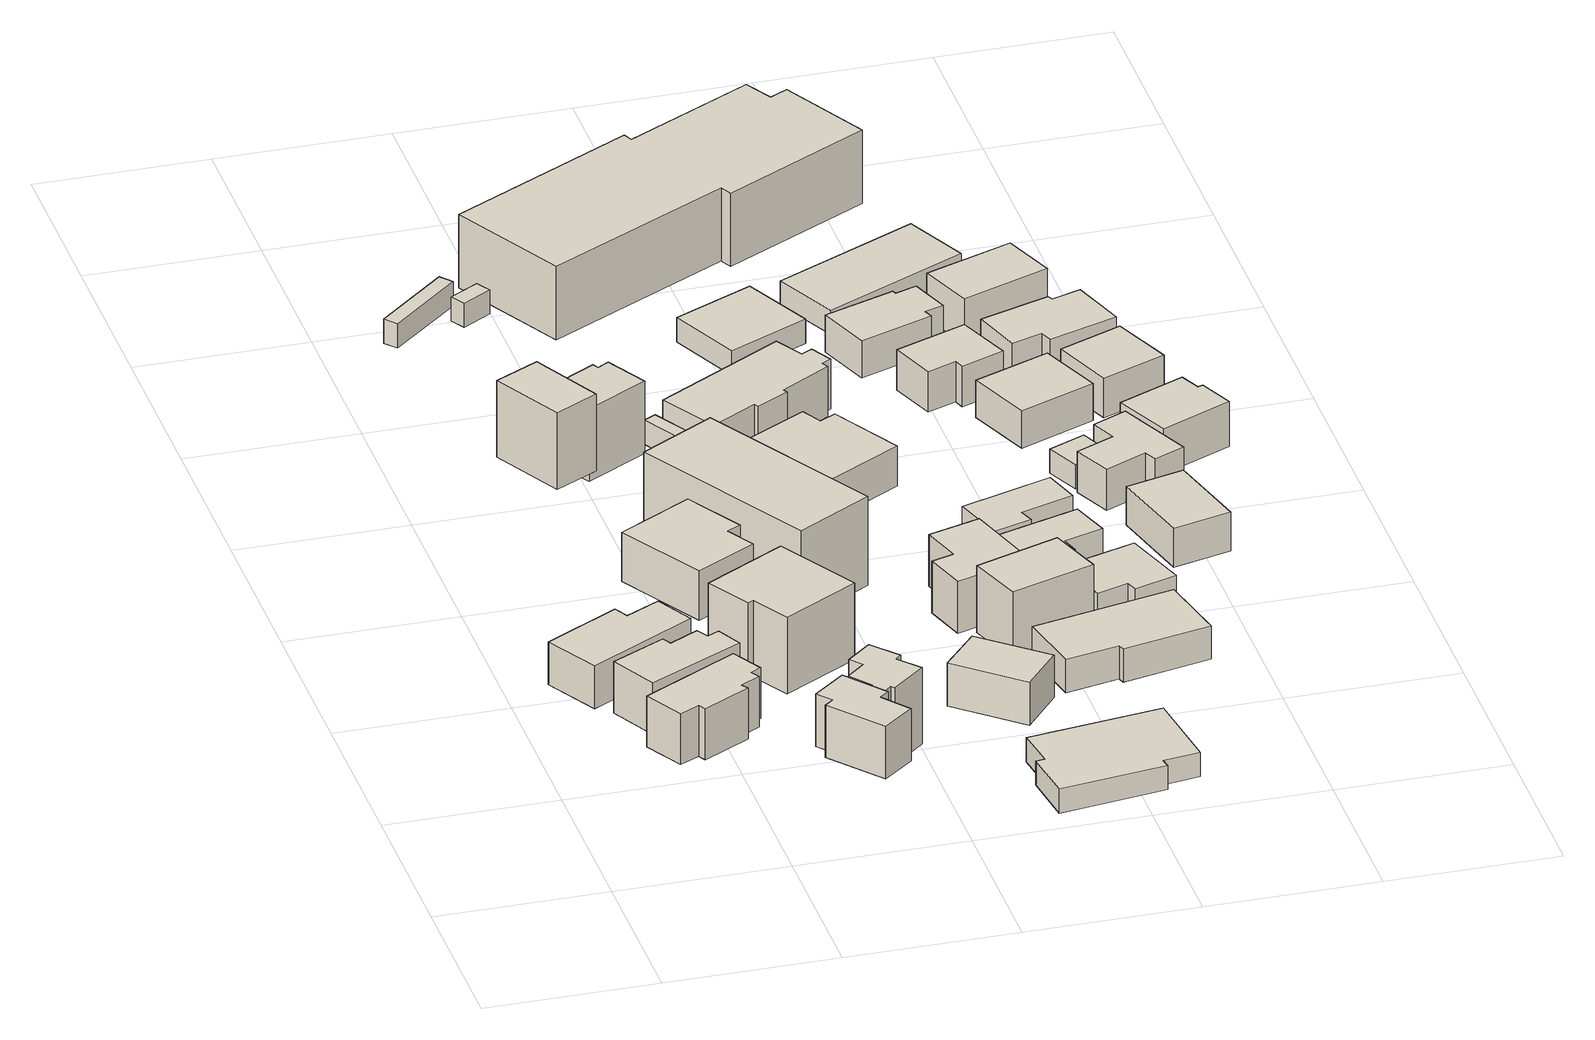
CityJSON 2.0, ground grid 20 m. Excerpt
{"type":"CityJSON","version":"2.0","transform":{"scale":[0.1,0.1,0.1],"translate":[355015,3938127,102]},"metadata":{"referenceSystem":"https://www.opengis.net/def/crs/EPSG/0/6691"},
"CityObjects":{
"building1":{"type":"Building","attributes":{"usage":"411","measuredHeight":6.4,"storeysAboveGround":2,"BuildingIDAttribute.prefecture":"14","BuildingIDAttribute.city":"14152","BuildingDetailAttribute.totalFloorArea":157.77,"BuildingDetailAttribute.buildingFootprintArea":78.88,"BuildingDetailAttribute.buildingStructureType":"601","BuildingDetailAttribute.buildingStructureOrgType":"1","BuildingDetailAttribute.orgUsage":"10","BuildingDetailAttribute.surveyYear":2015},"geometry":[{"type":"Solid","lod":"1","boundaries":[[[[0,1,2,3,4,5]],[[4,6,7,5]],[[3,8,6,4]],[[2,9,8,3]],[[1,10,9,2]],[[0,11,10,1]],[[5,7,11,0]],[[6,8,9,10,11,7]]]]}]},
"building2":{"type":"Building","attributes":{"usage":"411","measuredHeight":6.9,"storeysAboveGround":2,"BuildingIDAttribute.prefecture":"14","BuildingIDAttribute.city":"14152","BuildingDetailAttribute.totalFloorArea":137.6,"BuildingDetailAttribute.buildingFootprintArea":68.8,"BuildingDetailAttribute.buildingStructureType":"601","BuildingDetailAttribute.buildingStructureOrgType":"1","BuildingDetailAttribute.orgUsage":"10","BuildingDetailAttribute.surveyYear":2015},"geometry":[{"type":"Solid","lod":"1","boundaries":[[[[12,13,14,15,16,17,18,19,20,21]],[[20,22,23,21]],[[19,24,22,20]],[[18,25,24,19]],[[17,26,25,18]],[[16,27,26,17]],[[15,28,27,16]],[[14,29,28,15]],[[13,30,29,14]],[[12,31,30,13]],[[21,23,31,12]],[[22,24,25,26,27,28,29,30,31,23]]]]}]},
"building3":{"type":"Building","attributes":{"usage":"411","measuredHeight":7,"storeysAboveGround":2,"BuildingIDAttribute.prefecture":"14","BuildingIDAttribute.city":"14152","BuildingDetailAttribute.totalFloorArea":115.67,"BuildingDetailAttribute.buildingFootprintArea":57.84,"BuildingDetailAttribute.buildingStructureType":"601","BuildingDetailAttribute.buildingStructureOrgType":"1","BuildingDetailAttribute.orgUsage":"10","BuildingDetailAttribute.surveyYear":2015},"geometry":[{"type":"Solid","lod":"1","boundaries":[[[[32,33,34,35,36,37,38,39]],[[38,40,41,39]],[[37,42,40,38]],[[36,43,42,37]],[[35,44,43,36]],[[34,45,44,35]],[[33,46,45,34]],[[32,47,46,33]],[[39,41,47,32]],[[40,42,43,44,45,46,47,41]]]]}]},
"building4":{"type":"Building","attributes":{"usage":"411","measuredHeight":7.5,"storeysAboveGround":2,"BuildingIDAttribute.prefecture":"14","BuildingIDAttribute.city":"14152","BuildingDetailAttribute.totalFloorArea":89.31,"BuildingDetailAttribute.buildingFootprintArea":44.66,"BuildingDetailAttribute.buildingStructureType":"601","BuildingDetailAttribute.buildingStructureOrgType":"1","BuildingDetailAttribute.orgUsage":"10","BuildingDetailAttribute.surveyYear":2015,"BuildingLandSlideRiskAttribute.description":"1","BuildingLandSlideRiskAttribute.areaType":"1"},"geometry":[{"type":"Solid","lod":"1","boundaries":[[[[48,49,50,51,52,53,54,55]],[[54,56,57,55]],[[53,58,56,54]],[[52,59,58,53]],[[51,60,59,52]],[[50,61,60,51]],[[49,62,61,50]],[[48,63,62,49]],[[55,57,63,48]],[[56,58,59,60,61,62,63,57]]]]}]},
"building5":{"type":"Building","attributes":{"usage":"411","measuredHeight":7.1,"storeysAboveGround":2,"BuildingIDAttribute.prefecture":"14","BuildingIDAttribute.city":"14152","BuildingDetailAttribute.totalFloorArea":146.56,"BuildingDetailAttribute.buildingFootprintArea":73.28,"BuildingDetailAttribute.buildingStructureType":"601","BuildingDetailAttribute.buildingStructureOrgType":"1","BuildingDetailAttribute.orgUsage":"10","BuildingDetailAttribute.surveyYear":2015},"geometry":[{"type":"Solid","lod":"1","boundaries":[[[[64,65,66,67,68,69]],[[68,70,71,69]],[[67,72,70,68]],[[66,73,72,67]],[[65,74,73,66]],[[64,75,74,65]],[[69,71,75,64]],[[70,72,73,74,75,71]]]]}]},
"building6":{"type":"Building","attributes":{"usage":"411","measuredHeight":10.7,"storeysAboveGround":2,"BuildingIDAttribute.prefecture":"14","BuildingIDAttribute.city":"14152","BuildingDetailAttribute.totalFloorArea":181.22,"BuildingDetailAttribute.buildingFootprintArea":90.61,"BuildingDetailAttribute.buildingStructureType":"601","BuildingDetailAttribute.buildingStructureOrgType":"1","BuildingDetailAttribute.orgUsage":"10","BuildingDetailAttribute.surveyYear":2015,"BuildingLandSlideRiskAttribute.description":"1","BuildingLandSlideRiskAttribute.areaType":"1"},"geometry":[{"type":"Solid","lod":"1","boundaries":[[[[76,77,78,79,80,81]],[[80,82,83,81]],[[79,84,82,80]],[[78,85,84,79]],[[77,86,85,78]],[[76,87,86,77]],[[81,83,87,76]],[[82,84,85,86,87,83]]]]}]},
"building7":{"type":"Building","attributes":{"usage":"411","measuredHeight":10.4,"storeysAboveGround":2,"BuildingIDAttribute.prefecture":"14","BuildingIDAttribute.city":"14152","BuildingDetailAttribute.totalFloorArea":91.54,"BuildingDetailAttribute.buildingFootprintArea":45.77,"BuildingDetailAttribute.buildingStructureType":"601","BuildingDetailAttribute.buildingStructureOrgType":"1","BuildingDetailAttribute.orgUsage":"10","BuildingDetailAttribute.surveyYear":2015},"geometry":[{"type":"Solid","lod":"1","boundaries":[[[[88,89,90,91]],[[90,92,93,91]],[[89,94,92,90]],[[88,95,94,89]],[[91,93,95,88]],[[92,94,95,93]]]]}]},
"building8":{"type":"Building","attributes":{"usage":"411","measuredHeight":10.5,"storeysAboveGround":2,"BuildingIDAttribute.prefecture":"14","BuildingIDAttribute.city":"14152","BuildingDetailAttribute.totalFloorArea":73.63,"BuildingDetailAttribute.buildingFootprintArea":36.82,"BuildingDetailAttribute.buildingStructureType":"601","BuildingDetailAttribute.buildingStructureOrgType":"1","BuildingDetailAttribute.orgUsage":"10","BuildingDetailAttribute.surveyYear":2015,"BuildingLandSlideRiskAttribute.description":"1","BuildingLandSlideRiskAttribute.areaType":"1"},"geometry":[{"type":"Solid","lod":"1","boundaries":[[[[96,97,98,99,100,101,102,103,104,105,106,107]],[[106,108,109,107]],[[105,110,108,106]],[[104,111,110,105]],[[103,112,111,104]],[[102,113,112,103]],[[101,114,113,102]],[[100,115,114,101]],[[99,116,115,100]],[[98,117,116,99]],[[97,118,117,98]],[[96,119,118,97]],[[107,109,119,96]],[[108,110,111,112,113,114,115,116,117,118,119,109]]]]}]},
"building9":{"type":"Building","attributes":{"usage":"411","measuredHeight":10.2,"storeysAboveGround":2,"BuildingIDAttribute.prefecture":"14","BuildingIDAttribute.city":"14152","BuildingDetailAttribute.totalFloorArea":87.06,"BuildingDetailAttribute.buildingFootprintArea":43.53,"BuildingDetailAttribute.buildingStructureType":"601","BuildingDetailAttribute.buildingStructureOrgType":"1","BuildingDetailAttribute.orgUsage":"10","BuildingDetailAttribute.surveyYear":2015},"geometry":[{"type":"Solid","lod":"1","boundaries":[[[[120,121,122,123,124,125]],[[124,126,127,125]],[[123,128,126,124]],[[122,129,128,123]],[[121,130,129,122]],[[120,131,130,121]],[[125,127,131,120]],[[126,128,129,130,131,127]]]]}]},
"building10":{"type":"Building","attributes":{"BuildingIDAttribute.prefecture":"14","BuildingIDAttribute.city":"14152","BuildingDetailAttribute.surveyYear":2015},"geometry":[{"type":"Solid","lod":"1","boundaries":[[[[132,133,134,135]],[[134,136,137,135]],[[133,138,136,134]],[[132,139,138,133]],[[135,137,139,132]],[[136,138,139,137]]]]}]},
"building11":{"type":"Building","attributes":{"usage":"412","measuredHeight":12.4,"storeysAboveGround":2,"BuildingIDAttribute.prefecture":"14","BuildingIDAttribute.city":"14152","BuildingDetailAttribute.totalFloorArea":407.76,"BuildingDetailAttribute.buildingFootprintArea":203.88,"BuildingDetailAttribute.buildingStructureType":"601","BuildingDetailAttribute.buildingStructureOrgType":"1","BuildingDetailAttribute.orgUsage":"20","BuildingDetailAttribute.surveyYear":2015},"geometry":[{"type":"Solid","lod":"1","boundaries":[[[[140,141,142,143]],[[142,144,145,143]],[[141,146,144,142]],[[140,147,146,141]],[[143,145,147,140]],[[144,146,147,145]]]]}]},
"building12":{"type":"Building","attributes":{"BuildingIDAttribute.prefecture":"14","BuildingIDAttribute.city":"14152","BuildingDetailAttribute.surveyYear":2015},"geometry":[{"type":"Solid","lod":"1","boundaries":[[[[148,149,150,151]],[[150,152,153,151]],[[149,154,152,150]],[[148,155,154,149]],[[151,153,155,148]],[[152,154,155,153]]]]}]},
"building13":{"type":"Building","attributes":{"BuildingIDAttribute.prefecture":"14","BuildingIDAttribute.city":"14152","BuildingDetailAttribute.surveyYear":2015},"geometry":[{"type":"Solid","lod":"1","boundaries":[[[[156,157,158,159]],[[158,160,161,159]],[[157,162,160,158]],[[156,163,162,157]],[[159,161,163,156]],[[160,162,163,161]]]]}]},
"building14":{"type":"Building","attributes":{"measuredHeight":6.1,"BuildingIDAttribute.prefecture":"14","BuildingIDAttribute.city":"14152","BuildingDetailAttribute.surveyYear":2015,"BuildingLandSlideRiskAttribute.description":"1","BuildingLandSlideRiskAttribute.areaType":"1"},"geometry":[{"type":"Solid","lod":"1","boundaries":[[[[164,165,166,167]],[[166,168,169,167]],[[165,170,168,166]],[[164,171,170,165]],[[167,169,171,164]],[[168,170,171,169]]]]}]},
"building15":{"type":"Building","attributes":{"usage":"411","storeysAboveGround":2,"BuildingIDAttribute.prefecture":"14","BuildingIDAttribute.city":"14152","BuildingDetailAttribute.totalFloorArea":344.29,"BuildingDetailAttribute.buildingFootprintArea":172.15,"BuildingDetailAttribute.buildingStructureType":"610","BuildingDetailAttribute.buildingStructureOrgType":"2","BuildingDetailAttribute.orgUsage":"10","BuildingDetailAttribute.surveyYear":2015,"BuildingLandSlideRiskAttribute.description":"1","BuildingLandSlideRiskAttribute.areaType":"1"},"geometry":[{"type":"Solid","lod":"1","boundaries":[[[[172,173,174,175,176,177,178,179]],[[178,180,181,179]],[[177,182,180,178]],[[176,183,182,177]],[[175,184,183,176]],[[174,185,184,175]],[[173,186,185,174]],[[172,187,186,173]],[[179,181,187,172]],[[180,182,183,184,185,186,187,181]]]]}]},
"building16":{"type":"Building","attributes":{"usage":"411","measuredHeight":6.1,"storeysAboveGround":2,"BuildingIDAttribute.prefecture":"14","BuildingIDAttribute.city":"14152","BuildingDetailAttribute.totalFloorArea":300.74,"BuildingDetailAttribute.buildingFootprintArea":150.37,"BuildingDetailAttribute.buildingStructureType":"610","BuildingDetailAttribute.buildingStructureOrgType":"2","BuildingDetailAttribute.orgUsage":"10","BuildingDetailAttribute.surveyYear":2015},"geometry":[{"type":"Solid","lod":"1","boundaries":[[[[188,189,190,191,192,193]],[[192,194,195,193]],[[191,196,194,192]],[[190,197,196,191]],[[189,198,197,190]],[[188,199,198,189]],[[193,195,199,188]],[[194,196,197,198,199,195]]]]}]},
"building17":{"type":"Building","attributes":{"usage":"412","measuredHeight":7.2,"storeysAboveGround":2,"BuildingIDAttribute.prefecture":"14","BuildingIDAttribute.city":"14152","BuildingDetailAttribute.totalFloorArea":234.33,"BuildingDetailAttribute.buildingFootprintArea":117.16,"BuildingDetailAttribute.buildingStructureType":"601","BuildingDetailAttribute.buildingStructureOrgType":"1","BuildingDetailAttribute.orgUsage":"20","BuildingDetailAttribute.surveyYear":2015},"geometry":[{"type":"Solid","lod":"1","boundaries":[[[[200,201,202,203,204,205,206,207,208,209,210,211]],[[210,212,213,211]],[[209,214,212,210]],[[208,215,214,209]],[[207,216,215,208]],[[206,217,216,207]],[[205,218,217,206]],[[204,219,218,205]],[[203,220,219,204]],[[202,221,220,203]],[[201,222,221,202]],[[200,223,222,201]],[[211,213,223,200]],[[212,214,215,216,217,218,219,220,221,222,223,213]]]]}]},
"building18":{"type":"Building","attributes":{"measuredHeight":7.3,"BuildingIDAttribute.prefecture":"14","BuildingIDAttribute.city":"14152","BuildingDetailAttribute.surveyYear":2015},"geometry":[{"type":"Solid","lod":"1","boundaries":[[[[224,225,226,227,228,229]],[[228,230,231,229]],[[227,232,230,228]],[[226,233,232,227]],[[225,234,233,226]],[[224,235,234,225]],[[229,231,235,224]],[[230,232,233,234,235,231]]]]}]},
"building19":{"type":"Building","attributes":{"measuredHeight":9,"BuildingIDAttribute.prefecture":"14","BuildingIDAttribute.city":"14152","BuildingDetailAttribute.surveyYear":2015},"geometry":[{"type":"Solid","lod":"1","boundaries":[[[[236,237,238,239]],[[238,240,241,239]],[[237,242,240,238]],[[236,243,242,237]],[[239,241,243,236]],[[240,242,243,241]]]]}]},
"building20":{"type":"Building","attributes":{"usage":"411","measuredHeight":6.8,"storeysAboveGround":2,"BuildingIDAttribute.prefecture":"14","BuildingIDAttribute.city":"14152","BuildingDetailAttribute.totalFloorArea":259.42,"BuildingDetailAttribute.buildingFootprintArea":129.71,"BuildingDetailAttribute.buildingStructureType":"601","BuildingDetailAttribute.buildingStructureOrgType":"1","BuildingDetailAttribute.orgUsage":"10","BuildingDetailAttribute.surveyYear":2015,"BuildingRiverFloodingRiskAttribute.description":"6","BuildingRiverFloodingRiskAttribute.rankOrg":"1","BuildingRiverFloodingRiskAttribute.depth":0.025,"BuildingRiverFloodingRiskAttribute.adminType":"2","BuildingRiverFloodingRiskAttribute.scale":"2"},"geometry":[{"type":"Solid","lod":"1","boundaries":[[[[244,245,246,247,248,249]],[[248,250,251,249]],[[247,252,250,248]],[[246,253,252,247]],[[245,254,253,246]],[[244,255,254,245]],[[249,251,255,244]],[[250,252,253,254,255,251]]]]}]},
"building21":{"type":"Building","attributes":{"usage":"441","storeysAboveGround":1,"BuildingIDAttribute.prefecture":"14","BuildingIDAttribute.city":"14152","BuildingDetailAttribute.totalFloorArea":94.56,"BuildingDetailAttribute.buildingFootprintArea":94.56,"BuildingDetailAttribute.buildingStructureType":"610","BuildingDetailAttribute.buildingStructureOrgType":"2","BuildingDetailAttribute.orgUsage":"160","BuildingDetailAttribute.surveyYear":2015,"BuildingRiverFloodingRiskAttribute.description":"6","BuildingRiverFloodingRiskAttribute.rankOrg":"1","BuildingRiverFloodingRiskAttribute.depth":0.306,"BuildingRiverFloodingRiskAttribute.adminType":"2","BuildingRiverFloodingRiskAttribute.scale":"1"},"geometry":[{"type":"Solid","lod":"1","boundaries":[[[[256,257,258,259]],[[258,260,261,259]],[[257,262,260,258]],[[256,263,262,257]],[[259,261,263,256]],[[260,262,263,261]]]]}]},
"building22":{"type":"Building","attributes":{"measuredHeight":6,"BuildingIDAttribute.prefecture":"14","BuildingIDAttribute.city":"14152","BuildingDetailAttribute.surveyYear":2015,"BuildingRiverFloodingRiskAttribute.description":"6","BuildingRiverFloodingRiskAttribute.rankOrg":"1","BuildingRiverFloodingRiskAttribute.depth":0.224,"BuildingRiverFloodingRiskAttribute.adminType":"2","BuildingRiverFloodingRiskAttribute.scale":"2"},"geometry":[{"type":"Solid","lod":"1","boundaries":[[[[264,265,266,267,268,269]],[[268,270,271,269]],[[267,272,270,268]],[[266,273,272,267]],[[265,274,273,266]],[[264,275,274,265]],[[269,271,275,264]],[[270,272,273,274,275,271]]]]}]},
"building23":{"type":"Building","attributes":{"measuredHeight":6,"BuildingIDAttribute.prefecture":"14","BuildingIDAttribute.city":"14152","BuildingDetailAttribute.surveyYear":2015,"BuildingRiverFloodingRiskAttribute.description":"6","BuildingRiverFloodingRiskAttribute.rankOrg":"1","BuildingRiverFloodingRiskAttribute.depth":0.224,"BuildingRiverFloodingRiskAttribute.adminType":"2","BuildingRiverFloodingRiskAttribute.scale":"2"},"geometry":[{"type":"Solid","lod":"1","boundaries":[[[[276,277,278,279,280,281]],[[280,282,283,281]],[[279,284,282,280]],[[278,285,284,279]],[[277,286,285,278]],[[276,287,286,277]],[[281,283,287,276]],[[282,284,285,286,287,283]]]]}]},
"building24":{"type":"Building","attributes":{"usage":"412","measuredHeight":9.4,"storeysAboveGround":3,"BuildingIDAttribute.prefecture":"14","BuildingIDAttribute.city":"14152","BuildingDetailAttribute.totalFloorArea":1813.28,"BuildingDetailAttribute.buildingFootprintArea":604.43,"BuildingDetailAttribute.buildingStructureType":"610","BuildingDetailAttribute.buildingStructureOrgType":"2","BuildingDetailAttribute.orgUsage":"20","BuildingDetailAttribute.surveyYear":2015,"BuildingRiverFloodingRiskAttribute.description":"6","BuildingRiverFloodingRiskAttribute.rankOrg":"1","BuildingRiverFloodingRiskAttribute.depth":0.326,"BuildingRiverFloodingRiskAttribute.adminType":"2","BuildingRiverFloodingRiskAttribute.scale":"1"},"geometry":[{"type":"Solid","lod":"1","boundaries":[[[[288,289,290,291,292,293,294,295,296,297]],[[296,298,299,297]],[[295,300,298,296]],[[294,301,300,295]],[[293,302,301,294]],[[292,303,302,293]],[[291,304,303,292]],[[290,305,304,291]],[[289,306,305,290]],[[288,307,306,289]],[[297,299,307,288]],[[298,300,301,302,303,304,305,306,307,299]]]]}]},
"building25":{"type":"Building","attributes":{"usage":"411","measuredHeight":5.8,"storeysAboveGround":2,"BuildingIDAttribute.prefecture":"14","BuildingIDAttribute.city":"14152","BuildingDetailAttribute.totalFloorArea":116.7,"BuildingDetailAttribute.buildingFootprintArea":58.35,"BuildingDetailAttribute.buildingStructureType":"601","BuildingDetailAttribute.buildingStructureOrgType":"1","BuildingDetailAttribute.orgUsage":"10","BuildingDetailAttribute.surveyYear":2015,"BuildingRiverFloodingRiskAttribute.description":"6","BuildingRiverFloodingRiskAttribute.rankOrg":"1","BuildingRiverFloodingRiskAttribute.depth":0.155,"BuildingRiverFloodingRiskAttribute.adminType":"2","BuildingRiverFloodingRiskAttribute.scale":"2"},"geometry":[{"type":"Solid","lod":"1","boundaries":[[[[308,309,310,311,312,313]],[[312,314,315,313]],[[311,316,314,312]],[[310,317,316,311]],[[309,318,317,310]],[[308,319,318,309]],[[313,315,319,308]],[[314,316,317,318,319,315]]]]}]},
"building26":{"type":"Building","attributes":{"usage":"411","measuredHeight":5.7,"storeysAboveGround":2,"BuildingIDAttribute.prefecture":"14","BuildingIDAttribute.city":"14152","BuildingDetailAttribute.totalFloorArea":122,"BuildingDetailAttribute.buildingFootprintArea":61,"BuildingDetailAttribute.buildingStructureType":"601","BuildingDetailAttribute.buildingStructureOrgType":"1","BuildingDetailAttribute.orgUsage":"10","BuildingDetailAttribute.surveyYear":2015,"BuildingRiverFloodingRiskAttribute.description":"6","BuildingRiverFloodingRiskAttribute.rankOrg":"1","BuildingRiverFloodingRiskAttribute.depth":0.146,"BuildingRiverFloodingRiskAttribute.adminType":"2","BuildingRiverFloodingRiskAttribute.scale":"1"},"geometry":[{"type":"Solid","lod":"1","boundaries":[[[[320,321,322,323,324,325,326,327]],[[326,328,329,327]],[[325,330,328,326]],[[324,331,330,325]],[[323,332,331,324]],[[322,333,332,323]],[[321,334,333,322]],[[320,335,334,321]],[[327,329,335,320]],[[328,330,331,332,333,334,335,329]]]]}]},
"building27":{"type":"Building","attributes":{"usage":"411","measuredHeight":6.5,"storeysAboveGround":2,"BuildingIDAttribute.prefecture":"14","BuildingIDAttribute.city":"14152","BuildingDetailAttribute.totalFloorArea":103.91,"BuildingDetailAttribute.buildingFootprintArea":51.96,"BuildingDetailAttribute.buildingStructureType":"601","BuildingDetailAttribute.buildingStructureOrgType":"1","BuildingDetailAttribute.orgUsage":"10","BuildingDetailAttribute.surveyYear":2015,"BuildingRiverFloodingRiskAttribute.description":"6","BuildingRiverFloodingRiskAttribute.rankOrg":"1","BuildingRiverFloodingRiskAttribute.depth":0.146,"BuildingRiverFloodingRiskAttribute.adminType":"2","BuildingRiverFloodingRiskAttribute.scale":"1"},"geometry":[{"type":"Solid","lod":"1","boundaries":[[[[336,337,338,339,340,341]],[[340,342,343,341]],[[339,344,342,340]],[[338,345,344,339]],[[337,346,345,338]],[[336,347,346,337]],[[341,343,347,336]],[[342,344,345,346,347,343]]]]}]},
"building28":{"type":"Building","attributes":{"BuildingIDAttribute.prefecture":"14","BuildingIDAttribute.city":"14152","BuildingDetailAttribute.surveyYear":2015,"BuildingRiverFloodingRiskAttribute.description":"6","BuildingRiverFloodingRiskAttribute.rankOrg":"1","BuildingRiverFloodingRiskAttribute.depth":0.034,"BuildingRiverFloodingRiskAttribute.adminType":"2","BuildingRiverFloodingRiskAttribute.scale":"1"},"geometry":[{"type":"Solid","lod":"1","boundaries":[[[[348,349,350,351]],[[350,352,353,351]],[[349,354,352,350]],[[348,355,354,349]],[[351,353,355,348]],[[352,354,355,353]]]]}]},
"building29":{"type":"Building","attributes":{"usage":"441","storeysAboveGround":1,"BuildingIDAttribute.prefecture":"14","BuildingIDAttribute.city":"14152","BuildingDetailAttribute.totalFloorArea":152.17,"BuildingDetailAttribute.buildingFootprintArea":152.17,"BuildingDetailAttribute.buildingStructureType":"610","BuildingDetailAttribute.buildingStructureOrgType":"2","BuildingDetailAttribute.orgUsage":"160","BuildingDetailAttribute.surveyYear":2015,"BuildingRiverFloodingRiskAttribute.description":"6","BuildingRiverFloodingRiskAttribute.rankOrg":"1","BuildingRiverFloodingRiskAttribute.depth":0.436,"BuildingRiverFloodingRiskAttribute.adminType":"2","BuildingRiverFloodingRiskAttribute.scale":"1"},"geometry":[{"type":"Solid","lod":"1","boundaries":[[[[356,357,358,359]],[[358,360,361,359]],[[357,362,360,358]],[[356,363,362,357]],[[359,361,363,356]],[[360,362,363,361]]]]}]},
"building30":{"type":"Building","attributes":{"usage":"411","measuredHeight":5.6,"storeysAboveGround":2,"BuildingIDAttribute.prefecture":"14","BuildingIDAttribute.city":"14152","BuildingDetailAttribute.totalFloorArea":118.44,"BuildingDetailAttribute.buildingFootprintArea":59.22,"BuildingDetailAttribute.buildingStructureType":"601","BuildingDetailAttribute.buildingStructureOrgType":"1","BuildingDetailAttribute.orgUsage":"10","BuildingDetailAttribute.surveyYear":2015,"BuildingRiverFloodingRiskAttribute.description":"6","BuildingRiverFloodingRiskAttribute.rankOrg":"1","BuildingRiverFloodingRiskAttribute.depth":0.214,"BuildingRiverFloodingRiskAttribute.adminType":"2","BuildingRiverFloodingRiskAttribute.scale":"1"},"geometry":[{"type":"Solid","lod":"1","boundaries":[[[[364,365,366,367]],[[366,368,369,367]],[[365,370,368,366]],[[364,371,370,365]],[[367,369,371,364]],[[368,370,371,369]]]]}]},
"building31":{"type":"Building","attributes":{"usage":"413","measuredHeight":4.8,"storeysAboveGround":2,"BuildingIDAttribute.prefecture":"14","BuildingIDAttribute.city":"14152","BuildingDetailAttribute.totalFloorArea":130.16,"BuildingDetailAttribute.buildingFootprintArea":65.08,"BuildingDetailAttribute.buildingStructureType":"601","BuildingDetailAttribute.buildingStructureOrgType":"1","BuildingDetailAttribute.orgUsage":"30","BuildingDetailAttribute.surveyYear":2015,"BuildingRiverFloodingRiskAttribute.description":"6","BuildingRiverFloodingRiskAttribute.rankOrg":"1","BuildingRiverFloodingRiskAttribute.depth":0.114,"BuildingRiverFloodingRiskAttribute.adminType":"2","BuildingRiverFloodingRiskAttribute.scale":"1"},"geometry":[{"type":"Solid","lod":"1","boundaries":[[[[372,373,374,375]],[[374,376,377,375]],[[373,378,376,374]],[[372,379,378,373]],[[375,377,379,372]],[[376,378,379,377]]]]}]},
"building32":{"type":"Building","attributes":{"usage":"441","measuredHeight":5.6,"storeysAboveGround":2,"BuildingIDAttribute.prefecture":"14","BuildingIDAttribute.city":"14152","BuildingDetailAttribute.totalFloorArea":161.8,"BuildingDetailAttribute.buildingFootprintArea":80.9,"BuildingDetailAttribute.buildingStructureType":"601","BuildingDetailAttribute.buildingStructureOrgType":"1","BuildingDetailAttribute.orgUsage":"172","BuildingDetailAttribute.surveyYear":2015,"BuildingRiverFloodingRiskAttribute.description":"6","BuildingRiverFloodingRiskAttribute.rankOrg":"1","BuildingRiverFloodingRiskAttribute.depth":0.0238,"BuildingRiverFloodingRiskAttribute.adminType":"2","BuildingRiverFloodingRiskAttribute.scale":"1"},"geometry":[{"type":"Solid","lod":"1","boundaries":[[[[380,381,382,383,384,385,386,387]],[[386,388,389,387]],[[385,390,388,386]],[[384,391,390,385]],[[383,392,391,384]],[[382,393,392,383]],[[381,394,393,382]],[[380,395,394,381]],[[387,389,395,380]],[[388,390,391,392,393,394,395,389]]]]}]},
"building33":{"type":"Building","attributes":{"usage":"412","measuredHeight":6.6,"storeysAboveGround":2,"BuildingIDAttribute.prefecture":"14","BuildingIDAttribute.city":"14152","BuildingDetailAttribute.totalFloorArea":123.06,"BuildingDetailAttribute.buildingFootprintArea":61.53,"BuildingDetailAttribute.buildingStructureType":"601","BuildingDetailAttribute.buildingStructureOrgType":"1","BuildingDetailAttribute.orgUsage":"20","BuildingDetailAttribute.surveyYear":2015,"BuildingRiverFloodingRiskAttribute.description":"6","BuildingRiverFloodingRiskAttribute.rankOrg":"2","BuildingRiverFloodingRiskAttribute.depth":0.521,"BuildingRiverFloodingRiskAttribute.adminType":"2","BuildingRiverFloodingRiskAttribute.scale":"1"},"geometry":[{"type":"Solid","lod":"1","boundaries":[[[[396,397,398,399]],[[398,400,401,399]],[[397,402,400,398]],[[396,403,402,397]],[[399,401,403,396]],[[400,402,403,401]]]]}]},
"building34":{"type":"Building","attributes":{"usage":"411","measuredHeight":5.7,"storeysAboveGround":2,"BuildingIDAttribute.prefecture":"14","BuildingIDAttribute.city":"14152","BuildingDetailAttribute.totalFloorArea":145.04,"BuildingDetailAttribute.buildingFootprintArea":72.52,"BuildingDetailAttribute.buildingStructureType":"601","BuildingDetailAttribute.buildingStructureOrgType":"1","BuildingDetailAttribute.orgUsage":"10","BuildingDetailAttribute.surveyYear":2015,"BuildingRiverFloodingRiskAttribute.description":"6","BuildingRiverFloodingRiskAttribute.rankOrg":"1","BuildingRiverFloodingRiskAttribute.depth":0.351,"BuildingRiverFloodingRiskAttribute.adminType":"2","BuildingRiverFloodingRiskAttribute.scale":"1"},"geometry":[{"type":"Solid","lod":"1","boundaries":[[[[404,405,406,407,408,409,410,411]],[[410,412,413,411]],[[409,414,412,410]],[[408,415,414,409]],[[407,416,415,408]],[[406,417,416,407]],[[405,418,417,406]],[[404,419,418,405]],[[411,413,419,404]],[[412,414,415,416,417,418,419,413]]]]}]},
"building35":{"type":"Building","attributes":{"measuredHeight":6.6,"BuildingIDAttribute.prefecture":"14","BuildingIDAttribute.city":"14152","BuildingDetailAttribute.surveyYear":2015,"BuildingRiverFloodingRiskAttribute.description":"6","BuildingRiverFloodingRiskAttribute.rankOrg":"2","BuildingRiverFloodingRiskAttribute.depth":0.594,"BuildingRiverFloodingRiskAttribute.adminType":"2","BuildingRiverFloodingRiskAttribute.scale":"1"},"geometry":[{"type":"Solid","lod":"1","boundaries":[[[[420,421,422,423,424,425]],[[424,426,427,425]],[[423,428,426,424]],[[422,429,428,423]],[[421,430,429,422]],[[420,431,430,421]],[[425,427,431,420]],[[426,428,429,430,431,427]]]]}]},
"building36":{"type":"Building","attributes":{"usage":"412","measuredHeight":5.5,"storeysAboveGround":2,"BuildingIDAttribute.prefecture":"14","BuildingIDAttribute.city":"14152","BuildingDetailAttribute.totalFloorArea":104.79,"BuildingDetailAttribute.buildingFootprintArea":52.4,"BuildingDetailAttribute.buildingStructureType":"601","BuildingDetailAttribute.buildingStructureOrgType":"1","BuildingDetailAttribute.orgUsage":"20","BuildingDetailAttribute.surveyYear":2015,"BuildingRiverFloodingRiskAttribute.description":"6","BuildingRiverFloodingRiskAttribute.rankOrg":"1","BuildingRiverFloodingRiskAttribute.depth":0.464,"BuildingRiverFloodingRiskAttribute.adminType":"2","BuildingRiverFloodingRiskAttribute.scale":"1"},"geometry":[{"type":"Solid","lod":"1","boundaries":[[[[432,433,434,435]],[[434,436,437,435]],[[433,438,436,434]],[[432,439,438,433]],[[435,437,439,432]],[[436,438,439,437]]]]}]}
},
"vertices":[
[8,282,99],[95,330,99],[104,313,99],[144,334,99],[168,289,99],[42,220,99],[168,289,152],[42,220,152],[144,334,152],[104,313,152],[95,330,152],[8,282,152],
[191,203,91],[211,166,91],[199,159,91],[205,149,91],[182,136,91],[187,128,91],[131,98,91],[126,107,91],[103,95,91],[78,141,91],[103,95,154],[78,141,154],[126,107,154],[131,98,154],[187,128,154],[182,136,154],[205,149,154],[199,159,154],[211,166,154],[191,203,154],
[63,219,91],[126,251,91],[132,240,91],[166,258,91],[174,244,91],[188,251,91],[203,221,91],[91,164,91],[203,221,155],[91,164,155],[188,251,155],[174,244,155],[166,258,155],[132,240,155],[126,251,155],[63,219,155],
[257,72,89],[267,80,89],[253,97,89],[291,128,89],[329,81,89],[318,72,89],[343,40,89],[307,11,89],[343,40,154],[307,11,154],[318,72,154],[329,81,154],[291,128,154],[253,97,154],[267,80,154],[257,72,154],
[146,487,89],[233,536,89],[272,468,89],[256,459,89],[275,426,89],[204,386,89],[275,426,150],[204,386,150],[256,459,150],[272,468,150],[233,536,150],[146,487,150],
[267,262,58],[242,306,58],[235,302,58],[205,354,58],[301,409,58],[356,313,58],[301,409,153],[356,313,153],[205,354,153],[235,302,153],[242,306,153],[267,262,153],
[98,814,65],[150,841,65],[193,758,65],[142,731,65],[193,758,160],[142,731,160],[150,841,160],[98,814,160],
[361,165,47],[383,140,47],[343,106,47],[340,110,47],[327,98,47],[314,112,47],[322,119,47],[302,144,47],[324,163,47],[312,177,47],[341,202,47],[368,171,47],[341,202,142],[368,171,142],[312,177,142],[324,163,142],[302,144,142],[322,119,142],[314,112,142],[327,98,142],[340,110,142],[343,106,142],[383,140,142],[361,165,142],
[198,805,24],[167,860,24],[227,894,24],[231,887,24],[244,895,24],[271,846,24],[244,895,114],[271,846,114],[231,887,114],[227,894,114],[167,860,114],[198,805,114],
[83,1155,9],[71,1169,9],[152,1239,9],[164,1225,9],[152,1239,39],[164,1225,39],[71,1169,39],[83,1155,39],
[426,512,26],[338,461,26],[220,666,26],[308,717,26],[220,666,136],[308,717,136],[338,461,136],[426,512,136],
[187,1215,9],[197,1198,9],[163,1178,9],[153,1195,9],[163,1178,39],[153,1195,39],[197,1198,39],[187,1215,39],
[276,865,24],[290,873,24],[319,822,24],[305,814,24],[319,822,54],[305,814,54],[290,873,54],[276,865,54],
[557,239,21],[516,190,21],[442,253,21],[483,301,21],[442,253,74],[483,301,74],[516,190,74],[557,239,74],
[650,138,21],[663,37,21],[620,31,21],[622,20,21],[497,3,21],[489,67,21],[499,68,21],[492,117,21],[499,68,51],[492,117,51],[489,67,51],[497,3,51],[622,20,51],[620,31,51],[663,37,51],[650,138,51],
[405,653,19],[344,761,19],[437,813,19],[450,789,19],[469,799,19],[515,716,19],[469,799,69],[515,716,69],[450,789,69],[437,813,69],[344,761,69],[405,653,69],
[467,925,10],[480,932,10],[494,906,10],[483,900,10],[487,892,10],[428,857,10],[431,852,10],[393,831,10],[390,836,10],[336,805,10],[298,871,10],[448,958,10],[298,871,72],[448,958,72],[336,805,72],[390,836,72],[393,831,72],[431,852,72],[428,857,72],[487,892,72],[483,900,72],[494,906,72],[480,932,72],[467,925,72],
[582,429,18],[495,402,18],[480,451,18],[506,459,18],[492,506,18],[553,524,18],[492,506,82],[553,524,82],[506,459,82],[480,451,82],[495,402,82],[582,429,82],
[614,432,18],[636,367,18],[537,334,18],[515,398,18],[537,334,101],[515,398,101],[636,367,101],[614,432,101],
[727,374,11],[745,289,11],[641,267,11],[639,275,11],[576,262,11],[560,339,11],[576,262,52],[560,339,52],[639,275,52],[641,267,52],[745,289,52],[727,374,52],
[412,1006,8],[374,1090,8],[467,1133,8],[506,1050,8],[467,1133,38],[506,1050,38],[374,1090,38],[412,1006,38],
[681,493,14],[635,479,14],[641,458,14],[590,442,14],[569,510,14],[666,540,14],[569,510,67],[666,540,67],[590,442,67],[641,458,67],[635,479,67],[681,493,67],
[657,617,13],[670,574,13],[608,554,13],[614,537,13],[569,523,13],[550,583,13],[569,523,64],[550,583,64],[614,537,64],[608,554,64],[670,574,64],[657,617,64],
[396,1379,6],[401,1368,6],[550,1447,6],[568,1414,6],[589,1425,6],[644,1321,6],[473,1230,6],[466,1244,6],[252,1131,6],[181,1265,6],[252,1131,97],[181,1265,97],[466,1244,97],[473,1230,97],[644,1321,97],[589,1425,97],[568,1414,97],[550,1447,97],[401,1368,97],[396,1379,97],
[712,478,11],[737,400,11],[687,384,11],[682,397,11],[646,386,11],[625,451,11],[646,386,53],[625,451,53],[682,397,53],[687,384,53],[737,400,53],[712,478,53],
[545,967,6],[522,1030,6],[605,1059,6],[607,1054,6],[632,1063,6],[649,1016,6],[627,1008,6],[631,998,6],[627,1008,52],[631,998,52],[649,1016,52],[632,1063,52],[607,1054,52],[605,1059,52],[522,1030,52],[545,967,52],
[658,963,7],[683,898,7],[632,878,7],[628,890,7],[594,877,7],[574,931,7],[594,877,57],[574,931,57],[628,890,57],[632,878,57],[683,898,57],[658,963,57],
[701,672,11],[683,712,11],[726,731,11],[743,691,11],[726,731,41],[743,691,41],[683,712,41],[701,672,41],
[538,1064,6],[502,1138,6],[669,1217,6],[704,1142,6],[669,1217,36],[704,1142,36],[502,1138,36],[538,1064,36],
[828,511,6],[760,494,6],[735,593,6],[803,610,6],[735,593,54],[803,610,54],[760,494,54],[828,511,54],
[670,777,7],[640,853,7],[729,888,7],[759,813,7],[729,888,53],[759,813,53],[640,853,53],[670,777,53],
[778,632,8],[771,647,8],[722,625,8],[702,670,8],[747,690,8],[734,720,8],[774,738,8],[814,648,8],[774,738,59],[814,648,59],[734,720,59],[747,690,59],[702,670,59],[722,625,59],[771,647,59],[778,632,59],
[670,1008,5],[646,1071,5],[749,1109,5],[773,1046,5],[749,1109,61],[773,1046,61],[646,1071,61],[670,1008,61],
[762,1004,5],[765,998,5],[799,1009,5],[821,943,5],[740,916,5],[735,931,5],[699,919,5],[680,977,5],[699,919,52],[680,977,52],[735,931,52],[740,916,52],[821,943,52],[799,1009,52],[765,998,52],[762,1004,52],
[862,765,4],[868,767,4],[886,726,4],[803,689,4],[773,755,4],[851,789,4],[773,755,60],[851,789,60],[803,689,60],[886,726,60],[868,767,60],[862,765,60],
[773,820,4],[745,892,4],[819,922,4],[848,850,4],[819,922,53],[848,850,53],[745,892,53],[773,820,53]
]}
